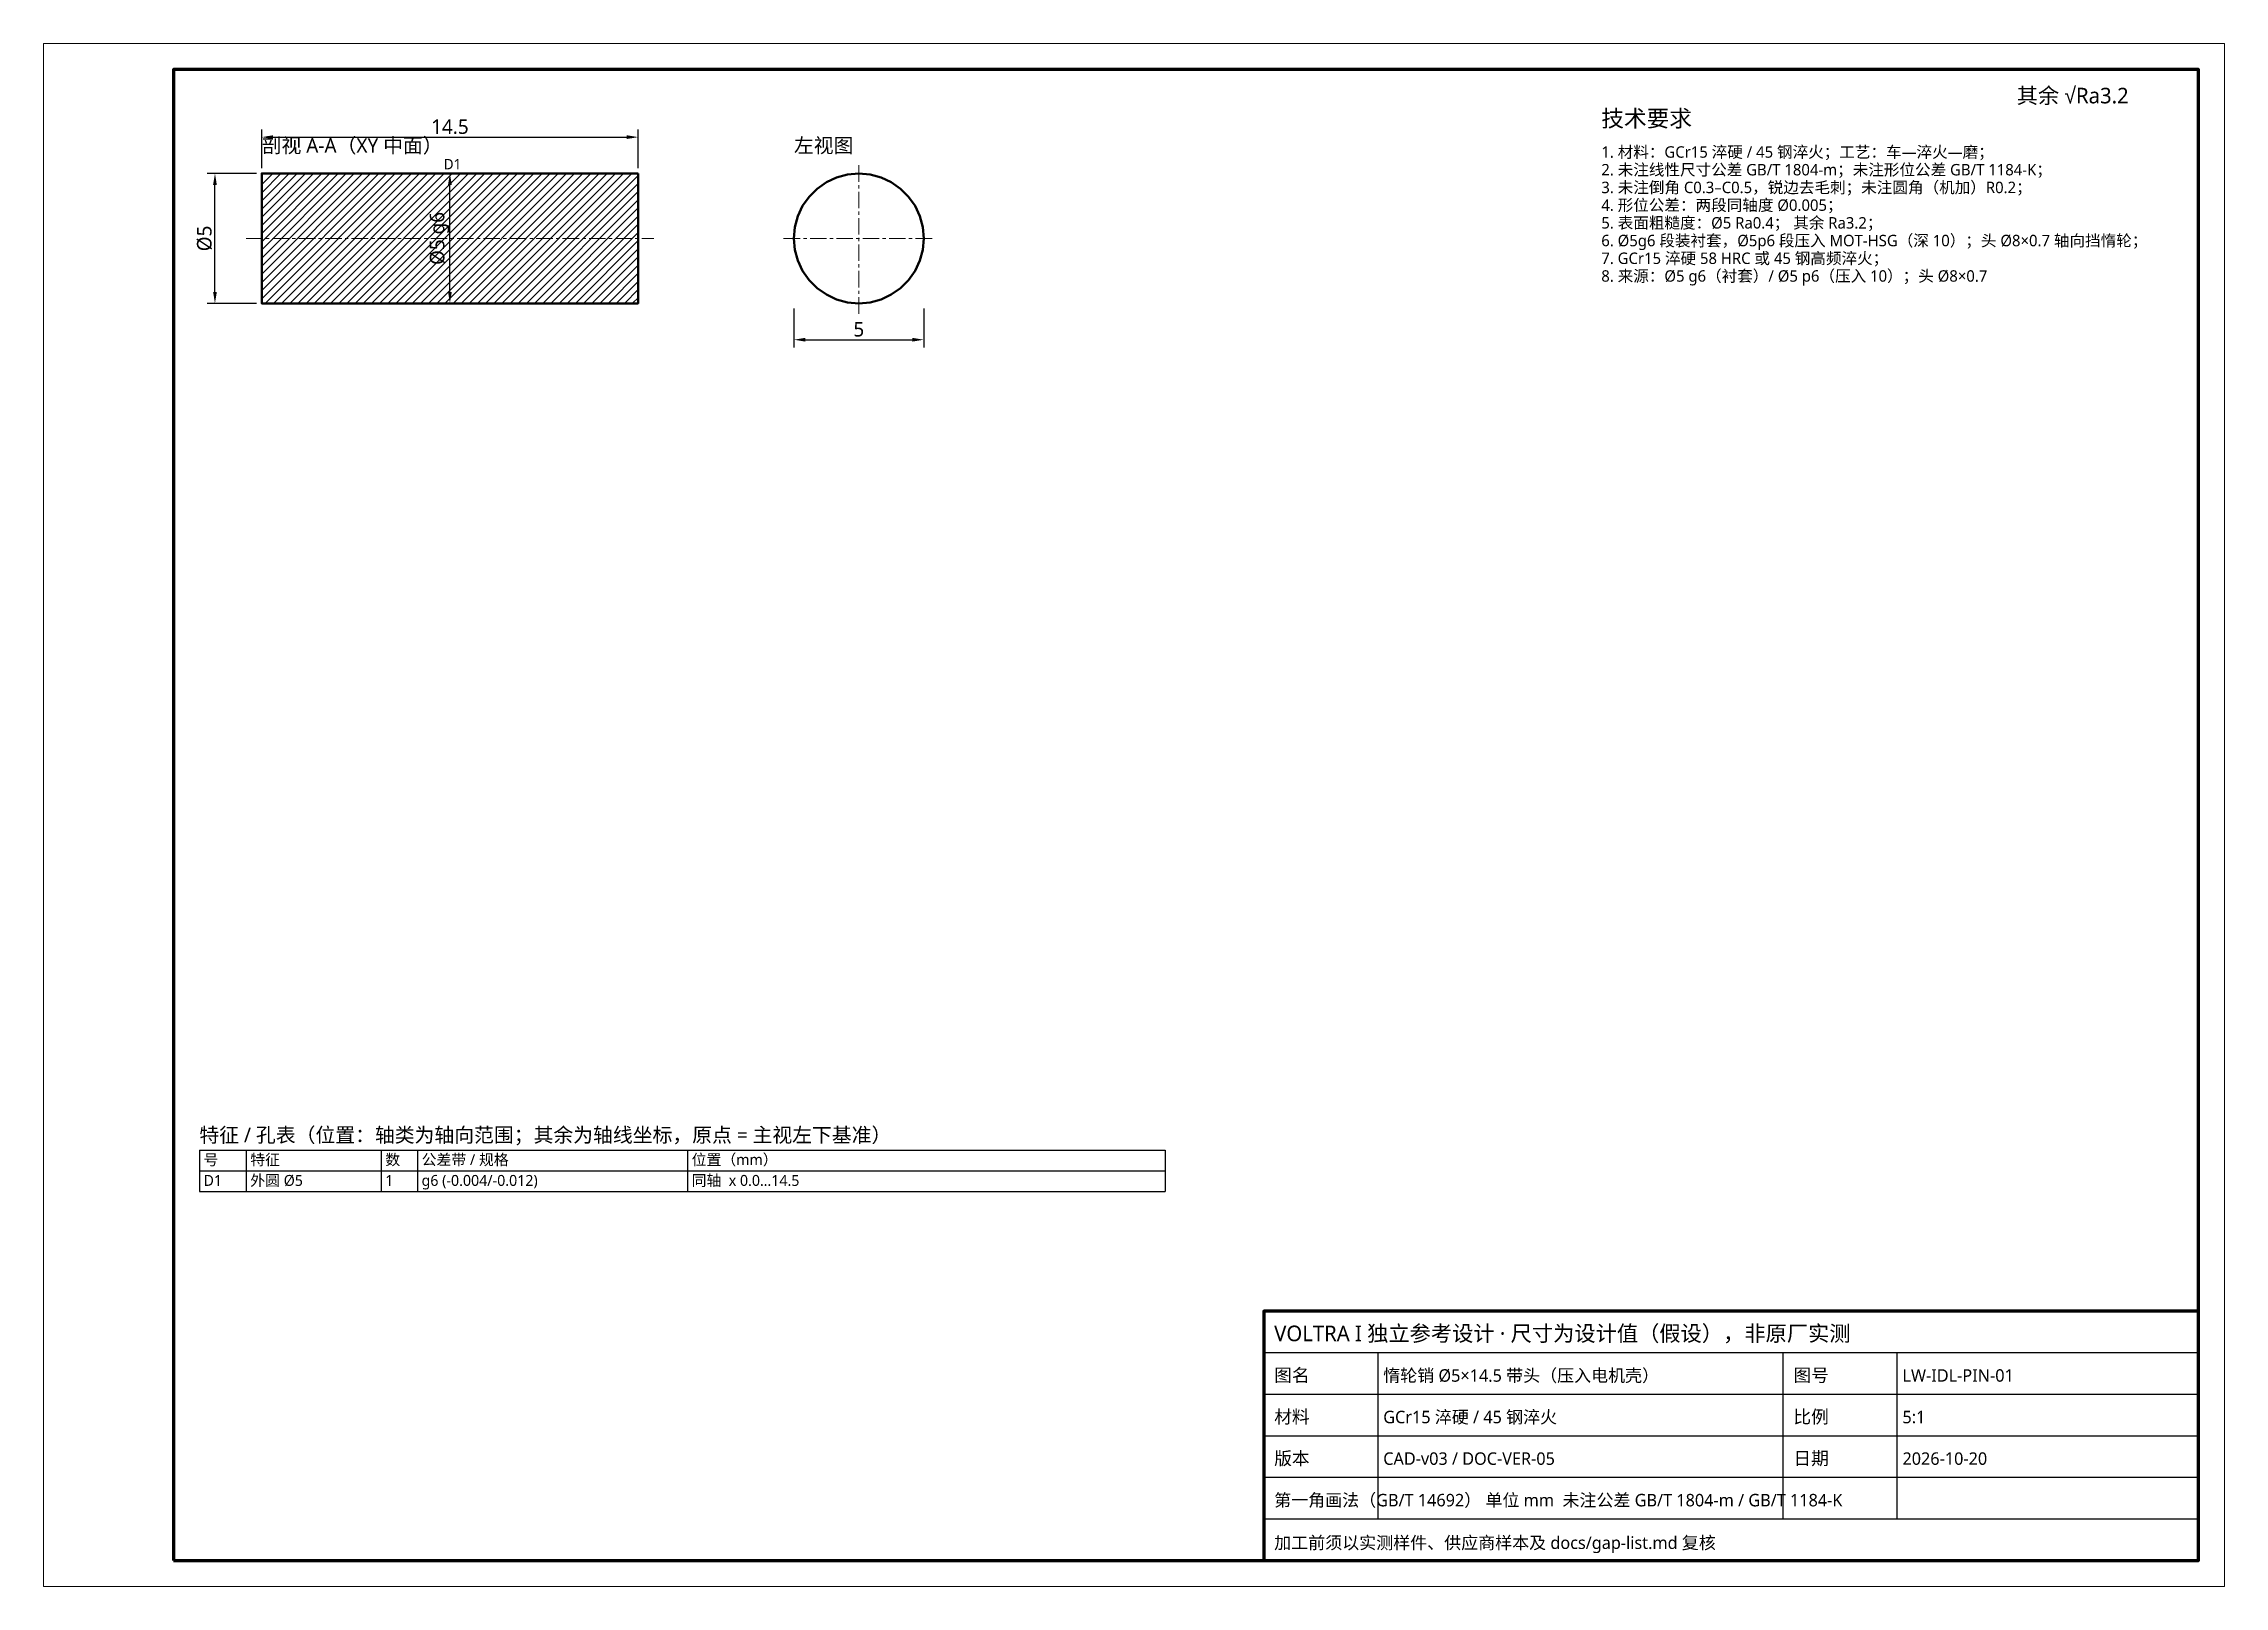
# Model space of a CAD drawing. Header units: millimetres. Extents: x 0 to 420, y 0 to 297.
import ezdxf

# ---------------------------------------------------------------- set-up
doc = ezdxf.new("R2010")
doc.units = ezdxf.units.MM
doc.linetypes.add('CENTER', pattern=[5.08, 3.175, -0.635, 0.635, -0.635])
doc.linetypes.add('DASHED', pattern=[1.524, 1.27, -0.254])
for name, color, linetype, lineweight in [('CENTER', 1, 'CENTER', 18), ('DIM', 3, 'CONTINUOUS', 18), ('FRAME', 7, 'CONTINUOUS', 70), ('HATCH', 8, 'CONTINUOUS', 13), ('HIDDEN', 8, 'DASHED', 25), ('TEXT', 7, 'CONTINUOUS', 25), ('VISIBLE', 7, 'CONTINUOUS', 50)]:
    doc.layers.add(name, color=color, linetype=linetype, lineweight=lineweight)
doc.styles.add('CJK', font='NotoSansCJK-Regular.ttc')
doc.dimstyles.new('GB', dxfattribs={"dimtxt": 2.8, "dimasz": 2.2, "dimexe": 1.5, "dimexo": 1, "dimgap": 0.6, "dimtad": 1, "dimlfac": 100, "dimzin": 12, "dimdsep": 46, "dimtxsty": 'CJK', "dimcen": 2.5, "dimazin": 3, "dimtfac": 0.5, "dimtmove": 2, "dimatfit": 3})

msp = doc.modelspace()

# ---------------------------------------------------------------- hatches: boundary and pattern name
at = {"layer": 'HATCH'}
h = msp.add_hatch(dxfattribs=at)
h.set_pattern_fill('ANSI31', scale=0.35)
h.paths.add_polyline_path([(42, 247.00002), (43.51163, 247.00002), (45.02326, 247.00002), (46.53488, 247.00002), (48.04651, 247.00002), (49.55814, 247.00002), (51.06977, 247.00002), (52.5814, 247.00002), (54.09302, 247.00002), (55.60465, 247.00002), (57.11628, 247.00002), (58.62791, 247.00002), (60.13953, 247.00002), (61.65116, 247.00002), (63.16279, 247.00002), (64.67442, 247.00002), (66.18605, 247.00002), (67.69767, 247.00002), (69.2093, 247.00002), (70.72093, 247.00002), (72.23256, 247.00002), (73.74419, 247.00002), (75.25581, 247.00002), (76.76744, 247.00002), (78.27907, 247.00002), (79.7907, 247.00002), (81.30233, 247.00002), (82.81395, 247.00002), (84.32558, 247.00002), (85.83721, 247.00002), (87.34884, 247.00002), (88.86047, 247.00002), (90.37209, 247.00002), (91.88372, 247.00002), (93.39535, 247.00002), (94.90698, 247.00002), (96.4186, 247.00002), (97.93023, 247.00002), (99.44186, 247.00002), (100.95349, 247.00002), (102.46512, 247.00002), (103.97674, 247.00002), (105.48837, 247.00002), (107, 247.00002), (108.51163, 247.00002), (110.02326, 247.00002), (111.53488, 247.00002), (113.04651, 247.00002), (114.5, 247.05814), (114.5, 248.56977), (114.5, 250.0814), (114.5, 251.59302), (114.5, 253.10465), (114.5, 254.61628), (114.5, 256.12791), (114.5, 257.63953), (114.5, 259.15116), (114.5, 260.66279), (114.5, 262.17442), (114.5, 263.68605), (114.5, 265.19767), (114.5, 266.7093), (114.5, 268.22093), (114.5, 269.73256), (114.5, 271.24419), (113.74419, 271.99998), (112.23256, 271.99998), (110.72093, 271.99998), (109.2093, 271.99998), (107.69767, 271.99998), (106.18605, 271.99998), (104.67442, 271.99998), (103.16279, 271.99998), (101.65116, 271.99998), (100.13953, 271.99998), (98.62791, 271.99998), (97.11628, 271.99998), (95.60465, 271.99998), (94.09302, 271.99998), (92.5814, 271.99998), (91.06977, 271.99998), (89.55814, 271.99998), (88.04651, 271.99998), (86.53488, 271.99998), (85.02326, 271.99998), (83.51163, 271.99998), (82, 271.99998), (80.48837, 271.99998), (78.97674, 271.99998), (77.46512, 271.99998), (75.95349, 271.99998), (74.44186, 271.99998), (72.93023, 271.99998), (71.4186, 271.99998), (69.90698, 271.99998), (68.39535, 271.99998), (66.88372, 271.99998), (65.37209, 271.99998), (63.86047, 271.99998), (62.34884, 271.99998), (60.83721, 271.99998), (59.32558, 271.99998), (57.81395, 271.99998), (56.30233, 271.99998), (54.7907, 271.99998), (53.27907, 271.99998), (51.76744, 271.99998), (50.25581, 271.99998), (48.74419, 271.99998), (47.23256, 271.99998), (45.72093, 271.99998), (44.2093, 271.99998), (42.69767, 271.99998), (42, 271.18605), (42, 269.67442), (42, 268.16279), (42, 266.65116), (42, 265.13953), (42, 263.62791), (42, 262.11628), (42, 260.60465), (42, 259.09302), (42, 257.5814), (42, 256.06977), (42, 254.55814), (42, 253.04651), (42, 251.53488), (42, 250.02326), (42, 248.51163), (42, 247)])

# ---------------------------------------------------------------- linework, layer by layer
at = {"layer": 'CENTER'}
for p, q in [((157.02137, 244.99601), (157.02137, 273.99601)), ((39, 259.49601), (117.5, 259.49601)), ((142.52137, 259.49601), (171.52137, 259.49601))]:
    msp.add_line(p, q, dxfattribs=at)
at = {"layer": 'FRAME', "lineweight": 18}
msp.add_lwpolyline([(0, 0), (420, 0), (420, 297), (0, 297)], close=True, dxfattribs=at)
at = {"layer": 'FRAME'}
for points in [[(25, 5), (415, 5), (415, 292), (25, 292)], [(235, 5), (415, 5), (415, 53), (235, 53)]]:
    msp.add_lwpolyline(points, close=True, dxfattribs=at)
at = {"layer": 'HIDDEN'}
msp.add_lwpolyline([(157, 272), (159.1706, 271.8101), (161.27525, 271.24616), (163.25, 270.32532), (165.03485, 269.07556), (166.57556, 267.53485), (167.82532, 265.75), (168.74616, 263.77525), (169.3101, 261.6706), (169.5, 259.5), (169.3101, 257.3294), (168.74616, 255.22475), (167.82532, 253.25), (166.57556, 251.46515), (165.03485, 249.92444), (163.25, 248.67468), (161.27525, 247.75384), (159.1706, 247.1899), (157, 247), (154.8294, 247.1899), (152.72475, 247.75384), (150.75, 248.67468), (148.96515, 249.92444), (147.42444, 251.46515), (146.17468, 253.25), (145.25384, 255.22475), (144.6899, 257.3294), (144.5, 259.5), (144.6899, 261.6706), (145.25384, 263.77525), (146.17468, 265.75), (147.42444, 267.53485), (148.96515, 269.07556), (150.75, 270.32532), (152.72475, 271.24616), (154.8294, 271.8101), (157, 272)], dxfattribs=at)
at = {"layer": 'TEXT'}
for p, q in [((30, 84), (30, 76)), ((39, 84), (39, 76)), ((65, 84), (65, 76)), ((72, 84), (72, 76)), ((124, 84), (124, 76)), ((216, 84), (216, 76)), ((235, 45), (415, 45)), ((257, 13), (257, 45)), ((335, 13), (335, 45)), ((357, 13), (357, 45)), ((235, 37), (415, 37)), ((235, 29), (415, 29)), ((235, 21), (415, 21)), ((235, 13), (415, 13))]:
    msp.add_line(p, q, dxfattribs=at)
for points in [[(30, 84), (216, 84)], [(30, 80), (216, 80)], [(30, 76), (216, 76)]]:
    msp.add_lwpolyline(points, dxfattribs=at)
at = {"layer": 'VISIBLE'}
for points in [[(42, 272), (42, 272), (42, 272), (42, 272), (42, 272), (42, 272), (42, 272), (42, 272), (42, 271.99999), (42, 271.99999), (42, 271.99999), (42, 271.99999), (42, 271.99999), (42, 271.99998), (42, 271.99998)], [(42, 272), (114.5, 272)], [(42, 272), (42, 247)], [(114.5, 271.99998), (42, 271.99998)], [(114.5, 272), (114.5, 247)], [(157, 272), (159.1706, 271.8101), (161.27525, 271.24616), (163.25, 270.32532), (165.03485, 269.07556), (166.57556, 267.53485), (167.82532, 265.75), (168.74616, 263.77525), (169.3101, 261.6706), (169.5, 259.5), (169.3101, 257.3294), (168.74616, 255.22475), (167.82532, 253.25), (166.57556, 251.46515), (165.03485, 249.92444), (163.25, 248.67468), (161.27525, 247.75384), (159.1706, 247.1899), (157, 247), (154.8294, 247.1899), (152.72475, 247.75384), (150.75, 248.67468), (148.96515, 249.92444), (147.42444, 251.46515), (146.17468, 253.25), (145.25384, 255.22475), (144.6899, 257.3294), (144.5, 259.5), (144.6899, 261.6706), (145.25384, 263.77525), (146.17468, 265.75), (147.42444, 267.53485), (148.96515, 269.07556), (150.75, 270.32532), (152.72475, 271.24616), (154.8294, 271.8101), (157, 272)], [(42, 247.00002), (42, 247.00002), (42, 247.00001), (42, 247.00001), (42, 247.00001), (42, 247.00001), (42, 247.00001), (42, 247), (42, 247), (42, 247), (42, 247), (42, 247), (42, 247), (42, 247), (42, 247)], [(42, 247), (42, 247), (42, 247), (42, 247), (42, 247), (42, 247), (42, 247), (42, 247), (42, 247.00001), (42, 247.00001), (42, 247.00001), (42, 247.00001), (42, 247.00001), (42, 247.00002), (42, 247.00002)], [(114.5, 247.00002), (42, 247.00002)], [(114.5, 247), (42, 247)], [(114.5, 247.00002), (114.5, 247.00002), (114.5, 247.00001), (114.5, 247.00001), (114.5, 247.00001), (114.5, 247.00001), (114.5, 247.00001), (114.5, 247), (114.5, 247), (114.5, 247), (114.5, 247), (114.5, 247), (114.5, 247), (114.5, 247), (114.5, 247)], [(114.5, 247), (114.5, 247), (114.5, 247), (114.5, 247), (114.5, 247), (114.5, 247), (114.5, 247), (114.5, 247), (114.5, 247.00001), (114.5, 247.00001), (114.5, 247.00001), (114.5, 247.00001), (114.5, 247.00001), (114.5, 247.00002), (114.5, 247.00002)]]:
    msp.add_lwpolyline(points, dxfattribs=at)

# ---------------------------------------------------------------- texts
at = {"layer": 'DIM', "style": 'CJK'}
msp.add_text('D1', height=2, dxfattribs=at).set_placement((77.05, 272.79601))
at = {"layer": 'TEXT', "style": 'CJK'}
for s, height, p in [('其余 √Ra3.2', 3, (380, 285.5)), ('技术要求', 3.2, (300, 281)), ('剖视 A-A（XY 中面）', 2.8, (42, 276)), ('左视图', 2.8, (144.5, 276)), ('1. 材料：GCr15 淬硬 / 45 钢淬火；工艺：车—淬火—磨；', 2.2, (300, 275.04)), ('2. 未注线性尺寸公差 GB/T 1804-m；未注形位公差 GB/T 1184-K；', 2.2, (300, 271.63)), ('3. 未注倒角 C0.3–C0.5，锐边去毛刺；未注圆角（机加）R0.2；', 2.2, (300, 268.22)), ('4. 形位公差：两段同轴度 Ø0.005；', 2.2, (300, 264.81)), ('6. Ø5g6 段装衬套，Ø5p6 段压入 MOT-HSG（深 10）；头 Ø8×0.7 轴向挡惰轮；', 2.2, (300, 257.99)), ('5. 表面粗糙度：Ø5 Ra0.4； 其余 Ra3.2；', 2.2, (300, 261.4)), ('7. GCr15 淬硬 58 HRC 或 45 钢高频淬火；', 2.2, (300, 254.58)), ('8. 来源：Ø5 g6（衬套）/ Ø5 p6（压入 10）；头 Ø8×0.7', 2.2, (300, 251.17)), ('特征 / 孔表（位置：轴类为轴向范围；其余为轴线坐标，原点 = 主视左下基准）', 2.8, (30, 85.5)), ('号', 2.1, (30.8, 81.1)), ('特征', 2.1, (39.8, 81.1)), ('数', 2.1, (65.8, 81.1)), ('公差带 / 规格', 2.1, (72.8, 81.1)), ('位置（mm）', 2.1, (124.8, 81.1)), ('D1', 2.1, (30.8, 77.1)), ('外圆 Ø5', 2.1, (39.8, 77.1)), ('1', 2.1, (65.8, 77.1)), ('g6 (-0.004/-0.012)', 2.1, (72.8, 77.1)), ('同轴  x 0.0…14.5', 2.1, (124.8, 77.1)), ('VOLTRA I 独立参考设计 · 尺寸为设计值（假设），非原厂实测', 3, (237, 47.2)), ('图名', 2.5, (237, 39.4)), ('惰轮销 Ø5×14.5 带头（压入电机壳）', 2.4, (258, 39.4)), ('图号', 2.5, (337, 39.4)), ('LW-IDL-PIN-01', 2.4, (358, 39.4)), ('材料', 2.5, (237, 31.4)), ('GCr15 淬硬 / 45 钢淬火', 2.4, (258, 31.4)), ('比例', 2.5, (337, 31.4)), ('5:1', 2.4, (358, 31.4)), ('版本', 2.5, (237, 23.4)), ('CAD-v03 / DOC-VER-05', 2.4, (258, 23.4)), ('日期', 2.5, (337, 23.4)), ('2026-10-20', 2.4, (358, 23.4)), ('第一角画法（GB/T 14692） 单位 mm  未注公差 GB/T 1804-m / GB/T 1184-K', 2.4, (237, 15.4)), ('加工前须以实测样件、供应商样本及 docs/gap-list.md 复核', 2.4, (237, 7.2))]:
    msp.add_text(s, height=height, dxfattribs=at).set_placement(p)

# ---------------------------------------------------------------- dimensions: what is measured, and where the dimension line sits
at = {"layer": 'DIM'}
for base, p1, p2, text in [((42, 279), (42, 272), (114.5, 272), '14.5'), ((144.5, 240), (144.5, 247), (169.5, 247), '5')]:
    msp.add_linear_dim(base=base, p1=p1, p2=p2, text=text, dimstyle='GB', dxfattribs=at).render()
for base, p1, p2, text in [((33, 247), (42, 247), (42, 272), 'Ø5'), ((78.25, 246.99601), (78.25, 246.99601), (78.25, 271.99601), 'Ø5 g6')]:
    msp.add_linear_dim(base=base, p1=p1, p2=p2, angle=90, text=text, dimstyle='GB', dxfattribs=at).render()

doc.saveas('drawing.dxf')
